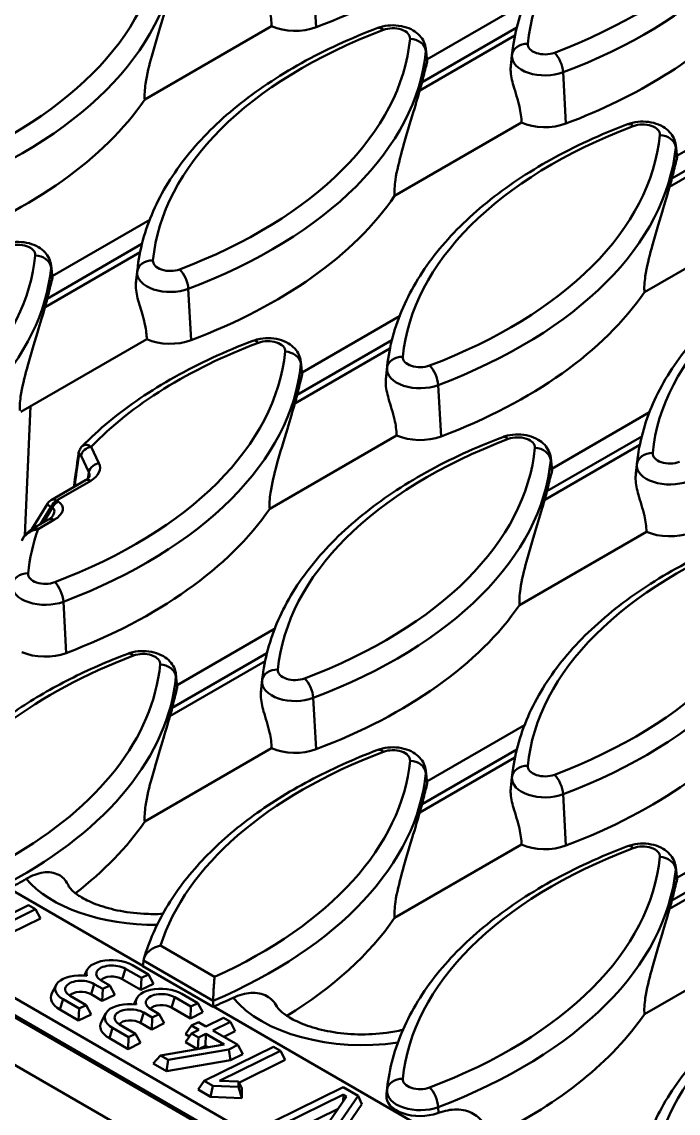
# Model space of a CAD drawing. Header units: millimetres. Extents: x 0 to 2219, y -32 to 1188.
# Drawn here: x 103.53 to 128.3, y 251.34 to 292.49 of the extents above; entities that cross this region are included whole.
import ezdxf

# ---------------------------------------------------------------- set-up
doc = ezdxf.new("R2010")
doc.units = ezdxf.units.MM
doc.header["$LTSCALE"] = 2
doc.layers.add('Sichtbar (ISO)', color=7, linetype='Continuous', lineweight=50)
doc.layers.add('Sichtbar schmal (ISO)', color=7, linetype='Continuous', lineweight=50)

msp = doc.modelspace()

# ---------------------------------------------------------------- linework, layer by layer
at = {"layer": 'Sichtbar (ISO)'}
for p, q in [((118.8214, 291.0626), (122.5005, 293.1868)), ((108.1725, 289.5519), (112.9613, 292.3167)), ((118.7781, 291.4657), (118.8285, 290.9966)), ((122.0356, 291.2929), (121.9938, 290.9039)), ((128.2495, 287.4337), (131.9286, 289.5579)), ((117.6006, 285.923), (122.3894, 288.6878)), ((128.2062, 287.8368), (128.2566, 287.3678)), ((193.2583, 203.0704), (51.837, 284.72)), ((104.6793, 282.8976), (108.3584, 285.0218)), ((127.0287, 282.2941), (131.8175, 285.0589)), ((50.1813, 283.812), (191.6027, 202.1623)), ((104.636, 283.3008), (104.6863, 282.8317)), ((107.8934, 283.1279), (107.8517, 282.739)), ((114.1074, 279.2688), (117.7865, 281.3929)), ((103.4982, 277.781), (108.2473, 280.5228)), ((114.0641, 279.6719), (114.1144, 279.2028)), ((117.3215, 279.4991), (117.2798, 279.1101)), ((103.8615, 277.9907), (103.6478, 273.1254)), ((123.5354, 275.6399), (127.2146, 277.764)), ((112.8866, 274.1292), (117.6753, 276.894)), ((105.8024, 276.4761), (105.8024, 276.4761)), ((123.4922, 276.043), (123.5425, 275.5739)), ((126.7496, 275.8702), (126.7079, 275.4812)), ((105.9364, 275.2047), (104.6409, 274.4568)), ((103.9095, 273.3567), (104.5, 274.3195)), ((104.5459, 273.7257), (103.9519, 273.3828)), ((122.3147, 270.5003), (127.1034, 273.2651)), ((109.3933, 267.4749), (113.0724, 269.5991)), ((109.35, 267.878), (109.4004, 267.409)), ((112.6075, 267.7052), (112.5657, 267.3163)), ((118.8214, 263.8461), (122.5005, 265.9702)), ((108.1725, 262.3353), (112.9613, 265.1001)), ((118.7781, 264.2492), (118.8285, 263.7801)), ((122.0356, 264.0763), (121.9938, 263.6874)), ((128.2495, 260.2172), (131.9286, 262.3413)), ((117.6006, 258.7065), (122.3894, 261.4712)), ((128.2062, 260.6203), (128.2566, 260.1512)), ((103.0573, 259.816), (108.1062, 256.901)), ((104.0512, 259.0308), (101.4361, 257.7476)), ((102.6105, 258.6074), (103.7857, 259.1841)), ((103.7857, 259.1841), (104.0512, 259.0308)), ((104.2357, 258.6838), (104.0512, 259.0308)), ((104.2357, 258.6838), (101.4152, 257.2999)), ((127.0287, 255.0776), (131.8175, 257.8424)), ((106.0044, 256.7523), (105.8885, 256.5289)), ((108.048, 256.4405), (107.4438, 256.7893)), ((107.7086, 256.9192), (108.3127, 256.5704)), ((108.1046, 256.8871), (110.753, 255.358)), ((106.5334, 256.3426), (106.8547, 256.157)), ((108.0271, 255.9928), (107.32, 256.401)), ((108.0271, 255.9928), (108.048, 256.4405)), ((108.3127, 256.5704), (108.048, 256.4405)), ((108.4972, 256.2234), (108.3127, 256.5704)), ((104.8292, 256.1757), (104.6677, 255.8644)), ((106.5899, 256.0271), (106.2686, 256.2126)), ((106.569, 255.5794), (106.5899, 256.0271)), ((106.8547, 256.157), (106.5899, 256.0271)), ((107.0391, 255.8101), (106.8547, 256.157)), ((108.4972, 256.2234), (108.0271, 255.9928)), ((105.6976, 255.2872), (105.0934, 255.636)), ((105.3582, 255.7659), (105.9623, 255.4171)), ((106.569, 255.5794), (106.1448, 255.8244)), ((107.0391, 255.8101), (106.569, 255.5794)), ((107.8711, 255.6746), (107.7552, 255.4512)), ((109.9147, 255.3627), (109.3106, 255.7115)), ((109.5753, 255.8414), (110.1795, 255.4926)), ((110.1795, 255.4926), (109.9147, 255.3627)), ((110.3639, 255.1456), (110.1795, 255.4926)), ((105.6767, 254.8395), (104.9696, 255.2477)), ((105.6767, 254.8395), (105.6976, 255.2872)), ((105.9623, 255.4171), (105.6976, 255.2872)), ((106.1468, 255.0701), (105.9623, 255.4171)), ((106.6959, 255.0979), (106.5344, 254.7866)), ((108.4567, 254.9494), (108.1354, 255.1349)), ((108.4001, 255.2648), (108.7215, 255.0793)), ((108.7215, 255.0793), (108.4567, 254.9494)), ((108.9059, 254.7323), (108.7215, 255.0793)), ((109.8939, 254.915), (109.1867, 255.3232)), ((109.8939, 254.915), (109.9147, 255.3627)), ((110.3639, 255.1456), (109.8939, 254.915)), ((110.7691, 255.3636), (121.1119, 249.3922)), ((106.1468, 255.0701), (105.6767, 254.8395)), ((107.2249, 254.6881), (107.8291, 254.3393)), ((108.4358, 254.5016), (108.0115, 254.7466)), ((108.4358, 254.5016), (108.4567, 254.9494)), ((108.9059, 254.7323), (108.4358, 254.5016)), ((109.9339, 254.6487), (110.1987, 254.7787)), ((110.1987, 254.7787), (110.4815, 254.6154)), ((110.4815, 254.6154), (111.1396, 254.9383)), ((111.4052, 254.785), (110.747, 254.4621)), ((111.1396, 254.9383), (111.4052, 254.785)), ((111.5896, 254.438), (111.4052, 254.785)), ((107.5643, 254.2094), (106.9602, 254.5582)), ((107.8291, 254.3393), (107.5643, 254.2094)), ((108.0135, 253.9924), (107.8291, 254.3393)), ((109.7071, 254.3199), (109.9339, 254.6487)), ((109.8565, 254.2337), (109.7071, 254.3199)), ((109.7079, 254.0182), (109.9347, 254.3471)), ((110.2168, 254.4854), (109.9339, 254.6487)), ((109.9347, 254.3471), (110.2168, 254.4854)), ((110.2002, 254.1938), (109.9347, 254.3471)), ((110.4823, 254.3322), (110.2002, 254.1938)), ((110.4614, 253.8844), (110.4823, 254.3322)), ((111.1716, 253.9342), (110.4823, 254.3322)), ((110.747, 254.4621), (111.6898, 253.9177)), ((111.5896, 254.438), (111.1566, 254.2256)), ((107.5434, 253.7617), (106.8363, 254.17)), ((107.5434, 253.7617), (107.5643, 254.2094)), ((108.0135, 253.9924), (107.5434, 253.7617)), ((108.7651, 253.5162), (111.1716, 253.9342)), ((110.1583, 253.7582), (109.7079, 254.0182)), ((110.1801, 253.7619), (110.2002, 254.1938)), ((110.4614, 253.8844), (110.2291, 253.7705)), ((110.4101, 252.5664), (113.0253, 253.8496)), ((110.5594, 253.8278), (110.4614, 253.8844)), ((111.6898, 253.9177), (111.3431, 253.7476)), ((111.8743, 253.5708), (111.6898, 253.9177)), ((113.0253, 253.8496), (113.2908, 253.6963)), ((108.4863, 253.2174), (108.7651, 253.5162)), ((109.0532, 253.3498), (108.7651, 253.5162)), ((111.3431, 253.7476), (109.0532, 253.3498)), ((113.2908, 253.6963), (110.9899, 252.5673)), ((111.4042, 253.3401), (111.3431, 253.7476)), ((111.8743, 253.5708), (111.4042, 253.3401)), ((113.4752, 253.3493), (113.2908, 253.6963)), ((108.9977, 252.9221), (108.4863, 253.2174)), ((108.9977, 252.9221), (109.0532, 253.3498)), ((111.4042, 253.3401), (108.9977, 252.9221)), ((113.4752, 253.3493), (111.7271, 252.4916)), ((110.1833, 252.2376), (110.4101, 252.5664)), ((110.6547, 251.9654), (110.1833, 252.2376)), ((110.7359, 252.3783), (110.4101, 252.5664)), ((110.6547, 251.9654), (110.7359, 252.3783)), ((111.7072, 252.3355), (110.7359, 252.3783)), ((110.9899, 252.5673), (111.7066, 252.5357)), ((111.8306, 252.2691), (111.7066, 252.5357)), ((111.7066, 252.5357), (111.7072, 252.3355)), ((111.8316, 251.9135), (111.7072, 252.3355)), ((111.8306, 252.2691), (111.8316, 251.9135)), ((113.0499, 251.0423), (115.6651, 252.3255)), ((115.6651, 252.3255), (116.223, 252.0034)), ((117.3215, 252.2825), (117.2995, 252.0773)), ((111.8316, 251.9135), (110.6547, 251.9654)), ((115.6659, 252.0423), (113.3155, 250.889)), ((114.5489, 250.1769), (115.7898, 251.9708)), ((116.223, 252.0034), (114.9822, 250.2095)), ((115.6533, 251.7735), (115.6659, 252.0423)), ((115.7898, 251.9708), (115.6659, 252.0423)), ((116.3698, 251.6782), (116.223, 252.0034)), ((115.4702, 251.5088), (113.2946, 250.4413)), ((116.3698, 251.6782), (115.4064, 250.2854))]:
    msp.add_line(p, q, dxfattribs=at)
msp.add_arc((104.8409, 274.1103), 0.4, 120, 148.47743, dxfattribs=at)
for centre, major_axis, ratio, start_param, end_param in [((103.636, 301.9796), (-20.085, 0), 0.5773503, 2.1505075, 2.7151791), ((113.0641, 298.3507), (-20.085, 0), 0.5773503, 2.1505075, 2.6352507), ((113.8466, 292.976), (-1.445, 0), 0.5773503, 0.9113221, 2.1505075), ((98.9219, 291.8187), (19.91, 0), 0.5773503, 6.1148977, 6.1429316), ((89.4938, 293.8146), (20.085, 0), 0.5773503, 5.2921002, 5.9067594), ((123.2747, 289.3471), (-1.445, 0), 0.5773503, 0.9113221, 2.1505075), ((108.35, 288.1898), (19.91, 0), 0.5773503, 6.1148977, 6.1429316), ((98.9219, 290.1857), (20.085, 0), 0.5773503, 5.2921002, 5.9067594), ((108.35, 286.5568), (20.085, 0), 0.5773503, 5.2921002, 5.9067594), ((84.7798, 283.6537), (19.91, 0), 0.5773503, 6.1148977, 6.1429316), ((109.1326, 281.1822), (-1.445, 0), 0.5773503, 0.9113221, 2.1505075), ((94.2079, 280.0249), (19.91, 0), 0.5773503, 6.1148977, 6.1429316), ((118.5607, 277.5533), (-1.445, 0), 0.5773503, 0.9113221, 2.1505075), ((105.9705, 276.153), (0.2993, -0.0379), 0.6374716, 3.1298952, 3.1320577), ((106.1364, 274.8583), (-0.2, 0.3464), 0.5773503, 6.2778341, 6.2831853), ((103.636, 276.396), (19.91, 0), 0.5773503, 6.1148977, 6.1429316), ((94.2079, 278.3919), (20.085, 0), 0.5773503, 5.2921002, 5.9067594), ((104.7459, 273.3793), (-0.2, 0.3464), 0.5773503, 6.2773462, 6.2831853), ((127.9888, 273.9244), (-1.445, 0), 0.5773503, 0.9113221, 2.1505075), ((103.636, 274.763), (20.085, 0), 0.5773503, 5.2921002, 5.9067594), ((104.4185, 269.3883), (-1.445, 0), 0.5773503, 0.9113221, 2.1505075), ((89.4938, 268.231), (19.91, 0), 0.5773503, 6.1148977, 6.1429316), ((113.0641, 271.1341), (20.085, 0), 0.5773503, 5.2921002, 5.9067594), ((113.8466, 265.7594), (-1.445, 0), 0.5773503, 0.9113221, 2.1505075), ((98.9219, 264.6022), (19.91, 0), 0.5773503, 6.1148977, 6.1429316), ((89.4938, 266.598), (20.085, 0), 0.5773503, 5.6392198, 5.9067594), ((123.2747, 262.1306), (-1.445, 0), 0.5773503, 0.9113221, 2.1505075), ((89.4938, 268.231), (-19.91, 0), 0.5773503, 2.3202514, 2.3649925), ((108.35, 260.9733), (19.91, 0), 0.5773503, 6.1148977, 6.1429316), ((98.9219, 262.9692), (20.085, 0), 0.5773503, 5.5271259, 5.9067594), ((106.9886, 256.5659), (-1.0191, 0.0639), 0.5325114, 3.9617499, 6.487229), ((106.9886, 256.5659), (-0.6443, 0.0404), 0.5325114, 3.9617499, 7.1033426), ((105.8134, 255.9893), (-1.0191, 0.0639), 0.5325114, 4.5778634, 7.1033426), ((105.8134, 255.9893), (-0.6443, 0.0404), 0.5325114, 3.9617499, 7.1033426), ((106.9674, 256.228), (-0.499, 0.0313), 0.5325114, 3.9617499, 5.9004339), ((105.7922, 255.6514), (-0.499, 0.0313), 0.5325114, 3.9617499, 5.9004339), ((108.8554, 255.4881), (-1.0191, 0.0639), 0.5325114, 3.9617499, 6.487229), ((105.7922, 255.6514), (-1.1644, 0.073), 0.5325114, 6.0521502, 7.1033426), ((107.6802, 254.9115), (-1.0191, 0.0639), 0.5325114, 4.5778634, 7.1033426), ((108.8554, 255.4881), (-0.6443, 0.0404), 0.5325114, 3.9617499, 7.1033426), ((98.9219, 264.6022), (-19.91, 0), 0.5773503, 2.208105, 2.254972), ((107.6802, 254.9115), (-0.6443, 0.0404), 0.5325114, 3.9617499, 7.1033426), ((108.8342, 255.1502), (-0.499, 0.0313), 0.5325114, 3.9617499, 5.9004339), ((99.0145, 264.4675), (-19.9196, 1.2061), 0.5326124, 2.2328421, 2.2338406), ((108.35, 259.3403), (20.085, 0), 0.5773503, 5.4166138, 5.9067594), ((107.659, 254.5736), (-1.1644, 0.073), 0.5325114, 6.0521502, 7.1033426), ((107.659, 254.5736), (-0.499, 0.0313), 0.5325114, 3.9617499, 5.9004339), ((118.5607, 251.9697), (-1.27, 0), 0.5773503, 6.2270729, 8.4026559), ((137.1713, 251.3662), (-19.91, 0), 0.5773503, 6.221282, 6.2270729), ((118.0524, 251.4076), (-1.9176, -0.4011), 0.1888497, 2.1873675, 2.2094702)]:
    msp.add_ellipse(centre, major_axis=major_axis, ratio=ratio, start_param=start_param, end_param=end_param, dxfattribs=at)
for points, knots in [([(131.1064, 300.4187), (130.0816, 300.0313), (129.1166, 299.5878), (127.3383, 298.6011), (126.525, 298.0579), (125.0777, 296.886), (124.4438, 296.2573), (123.3802, 294.931), (122.9506, 294.2331), (122.3185, 292.7901), (122.1163, 292.045), (122.0356, 291.2929)], [2.93590568, 2.93590568, 2.93590568, 2.93590568, 3.12174204, 3.12174204, 3.30757839, 3.30757839, 3.49341475, 3.49341475, 3.67925111, 3.67925111, 3.86508746, 3.86508746, 3.86508746, 3.86508746]), ([(107.5362, 295.8826), (106.5114, 295.4952), (105.5464, 295.0517), (103.7681, 294.065), (102.9547, 293.5218), (101.5075, 292.3499), (100.8736, 291.7212), (99.81, 290.3949), (99.3804, 289.697), (98.7483, 288.2541), (98.5461, 287.5089), (98.4653, 286.7568)], [2.93590568, 2.93590568, 2.93590568, 2.93590568, 3.12174204, 3.12174204, 3.30757839, 3.30757839, 3.49341475, 3.49341475, 3.67925111, 3.67925111, 3.86508746, 3.86508746, 3.86508746, 3.86508746]), ([(112.9613, 292.3167), (112.958, 292.5048), (112.9304, 292.709), (112.8221, 293.1807), (112.731, 293.4514), (112.6323, 293.8015), (112.6053, 293.9057), (112.5656, 294.1082), (112.5533, 294.2067), (112.5495, 294.3413), (112.5511, 294.3887), (112.5556, 294.4352)], [0.04336489, 0.04336489, 0.04336489, 0.04336489, 0.19996601, 0.19996601, 0.39993202, 0.39993202, 0.47560066, 0.47560066, 0.55126929, 0.55126929, 0.59299387, 0.59299387, 0.59299387, 0.59299387]), ([(109.1226, 293.5222), (109.0431, 293.2529), (108.9467, 292.9277), (108.7104, 292.1417), (108.5654, 291.6697), (108.3514, 290.8814), (108.2542, 290.4958), (108.1887, 290.0488), (108.1759, 289.9363), (108.1648, 289.7291), (108.1658, 289.6338), (108.1725, 289.5519)], [-1.1741314, -1.1741314, -1.1741314, -1.1741314, -0.8282199, -0.8282199, -0.4165788, -0.4165788, -0.1554996, -0.1554996, -0.0777498, -0.0777498, -0.0059838, -0.0059838, -0.0059838, -0.0059838]), ([(116.9643, 292.2538), (115.9395, 291.8664), (114.9745, 291.4229), (113.1962, 290.4361), (112.3828, 289.8929), (110.9356, 288.721), (110.3017, 288.0924), (109.2381, 286.766), (108.8085, 286.0681), (108.1764, 284.6252), (107.9742, 283.88), (107.8934, 283.1279)], [2.93590568, 2.93590568, 2.93590568, 2.93590568, 3.12174204, 3.12174204, 3.30757839, 3.30757839, 3.49341475, 3.49341475, 3.67925111, 3.67925111, 3.86508746, 3.86508746, 3.86508746, 3.86508746]), ([(118.7781, 291.4657), (118.7682, 291.5585), (118.7421, 291.6477), (118.6641, 291.8164), (118.6101, 291.8932), (118.4755, 292.0406), (118.392, 292.1044), (118.1931, 292.2227), (118.0751, 292.2687), (117.8217, 292.3353), (117.6855, 292.3525), (117.4138, 292.3551), (117.2784, 292.3407), (117.0847, 292.2947), (117.024, 292.2763), (116.9643, 292.2538)], [0.8473015, 0.8473015, 0.8473015, 0.8473015, 1.0461813, 1.0461813, 1.2705319, 1.2705319, 1.5560441, 1.5560441, 1.9290652, 1.9290652, 2.3395873, 2.3395873, 2.7469542, 2.7469542, 2.9359057, 2.9359057, 2.9359057, 2.9359057]), ([(118.8237, 290.9576), (118.8213, 290.9495), (118.8188, 290.9412), (118.7774, 290.7958), (118.727, 290.5838), (118.6596, 290.3067), (118.6482, 290.2602), (118.6364, 290.2118)], [0.70958265, 0.70958265, 0.70958265, 0.70958265, 0.73010989, 0.73010989, 1.0546565, 1.0546565, 1.11670002, 1.11670002, 1.11670002, 1.11670002]), ([(121.9837, 290.8063), (121.9861, 290.83), (121.9885, 290.8536), (121.9919, 290.886), (121.9928, 290.895), (121.9938, 290.9039)], [0.709582647, 0.709582647, 0.709582647, 0.709582647, 0.73010989, 0.73010989, 0.738013886, 0.738013886, 0.738013886, 0.738013886]), ([(122.3894, 288.6878), (122.3861, 288.8759), (122.3585, 289.0801), (122.2502, 289.5519), (122.1591, 289.8225), (122.0604, 290.1726), (122.0334, 290.2768), (121.9937, 290.4794), (121.9814, 290.5778), (121.9776, 290.7124), (121.9792, 290.7598), (121.9837, 290.8063)], [0.04336489, 0.04336489, 0.04336489, 0.04336489, 0.19996601, 0.19996601, 0.39993202, 0.39993202, 0.47560066, 0.47560066, 0.55126929, 0.55126929, 0.59299387, 0.59299387, 0.59299387, 0.59299387]), ([(118.5507, 289.8934), (118.4712, 289.624), (118.3748, 289.2988), (118.1385, 288.5129), (117.9935, 288.0409), (117.7795, 287.2526), (117.6823, 286.867), (117.6168, 286.42), (117.604, 286.3074), (117.5929, 286.1002), (117.5939, 286.0049), (117.6006, 285.923)], [-1.1741314, -1.1741314, -1.1741314, -1.1741314, -0.8282199, -0.8282199, -0.4165788, -0.4165788, -0.1554996, -0.1554996, -0.0777498, -0.0777498, -0.0059838, -0.0059838, -0.0059838, -0.0059838]), ([(126.3924, 288.6249), (125.3675, 288.2375), (124.4026, 287.794), (122.6243, 286.8073), (121.8109, 286.264), (120.3637, 285.0922), (119.7298, 284.4635), (118.6662, 283.1371), (118.2366, 282.4393), (117.6044, 280.9963), (117.4023, 280.2512), (117.3215, 279.4991)], [2.93590568, 2.93590568, 2.93590568, 2.93590568, 3.12174204, 3.12174204, 3.30757839, 3.30757839, 3.49341475, 3.49341475, 3.67925111, 3.67925111, 3.86508746, 3.86508746, 3.86508746, 3.86508746]), ([(128.2062, 287.8368), (128.1962, 287.9297), (128.1702, 288.0189), (128.0922, 288.1875), (128.0381, 288.2644), (127.9036, 288.4117), (127.8201, 288.4755), (127.6212, 288.5938), (127.5031, 288.6398), (127.2498, 288.7064), (127.1136, 288.7236), (126.8419, 288.7262), (126.7065, 288.7119), (126.5128, 288.6658), (126.4521, 288.6475), (126.3924, 288.6249)], [0.8473015, 0.8473015, 0.8473015, 0.8473015, 1.0461813, 1.0461813, 1.2705319, 1.2705319, 1.5560441, 1.5560441, 1.9290652, 1.9290652, 2.3395873, 2.3395873, 2.7469542, 2.7469542, 2.9359057, 2.9359057, 2.9359057, 2.9359057]), ([(128.2517, 287.3287), (128.2494, 287.3207), (128.2469, 287.3123), (128.2055, 287.1669), (128.1551, 286.9549), (128.0877, 286.6778), (128.0763, 286.6313), (128.0645, 286.5829)], [0.70958265, 0.70958265, 0.70958265, 0.70958265, 0.73010989, 0.73010989, 1.0546565, 1.0546565, 1.11670002, 1.11670002, 1.11670002, 1.11670002]), ([(127.9787, 286.2645), (127.8993, 285.9952), (127.8029, 285.6699), (127.5666, 284.884), (127.4216, 284.412), (127.2076, 283.6237), (127.1104, 283.2381), (127.0449, 282.7911), (127.0321, 282.6786), (127.021, 282.4713), (127.022, 282.376), (127.0287, 282.2941)], [-1.1741314, -1.1741314, -1.1741314, -1.1741314, -0.8282199, -0.8282199, -0.4165788, -0.4165788, -0.1554996, -0.1554996, -0.0777498, -0.0777498, -0.0059838, -0.0059838, -0.0059838, -0.0059838]), ([(135.8204, 284.996), (134.7956, 284.6086), (133.8307, 284.1651), (132.0524, 283.1784), (131.239, 282.6352), (129.7918, 281.4633), (129.1579, 280.8346), (128.0943, 279.5083), (127.6647, 278.8104), (127.0325, 277.3674), (126.8304, 276.6223), (126.7496, 275.8702)], [2.93590568, 2.93590568, 2.93590568, 2.93590568, 3.12174204, 3.12174204, 3.30757839, 3.30757839, 3.49341475, 3.49341475, 3.67925111, 3.67925111, 3.86508746, 3.86508746, 3.86508746, 3.86508746]), ([(104.636, 283.3008), (104.626, 283.3936), (104.5999, 283.4828), (104.522, 283.6514), (104.4679, 283.7283), (104.3334, 283.8756), (104.2499, 283.9394), (104.0509, 284.0577), (103.9329, 284.1038), (103.6796, 284.1703), (103.5434, 284.1875), (103.2717, 284.1901), (103.1363, 284.1758), (102.9426, 284.1297), (102.8819, 284.1114), (102.8221, 284.0888)], [0.8473015, 0.8473015, 0.8473015, 0.8473015, 1.0461813, 1.0461813, 1.2705319, 1.2705319, 1.5560441, 1.5560441, 1.9290652, 1.9290652, 2.3395873, 2.3395873, 2.7469542, 2.7469542, 2.9359057, 2.9359057, 2.9359057, 2.9359057]), ([(104.6815, 282.7926), (104.6791, 282.7846), (104.6767, 282.7762), (104.6352, 282.6308), (104.5849, 282.4188), (104.5175, 282.1417), (104.5061, 282.0952), (104.4943, 282.0468)], [0.70958265, 0.70958265, 0.70958265, 0.70958265, 0.73010989, 0.73010989, 1.0546565, 1.0546565, 1.11670002, 1.11670002, 1.11670002, 1.11670002]), ([(108.2473, 280.5228), (108.2445, 280.6854), (108.2239, 280.8611), (108.1379, 281.2758), (108.0621, 281.518), (107.9638, 281.8458), (107.9316, 281.956), (107.8779, 282.1721), (107.8571, 282.2781), (107.8356, 282.4644), (107.8335, 282.5549), (107.8415, 282.6413)], [-2.57085399, -2.57085399, -2.57085399, -2.57085399, -2.43634603, -2.43634603, -2.2586107, -2.2586107, -2.17947539, -2.17947539, -2.10034008, -2.10034008, -2.02314062, -2.02314062, -2.02314062, -2.02314062]), ([(107.8415, 282.6413), (107.8439, 282.6651), (107.8463, 282.6886), (107.8498, 282.721), (107.8507, 282.73), (107.8517, 282.739)], [0.709582647, 0.709582647, 0.709582647, 0.709582647, 0.73010989, 0.73010989, 0.738013886, 0.738013886, 0.738013886, 0.738013886]), ([(104.4085, 281.7284), (104.329, 281.4591), (104.2327, 281.1338), (103.9964, 280.3479), (103.8514, 279.8759), (103.6374, 279.0876), (103.5402, 278.702), (103.4746, 278.255), (103.4618, 278.1425), (103.4522, 277.9623), (103.4517, 277.8921), (103.4542, 277.8275)], [-1.1741314, -1.1741314, -1.1741314, -1.1741314, -0.8282199, -0.8282199, -0.4165788, -0.4165788, -0.1554996, -0.1554996, -0.0777498, -0.0777498, -0.0254886, -0.0254886, -0.0254886, -0.0254886]), ([(112.2502, 280.4599), (111.724, 280.261), (111.2135, 280.0473), (110.2286, 279.592), (109.754, 279.3504), (108.8451, 278.841), (108.4107, 278.5732), (107.5859, 278.0133), (107.1955, 277.7212), (106.4624, 277.1148), (106.1196, 276.8005), (105.8024, 276.4761)], [2.93590568, 2.93590568, 2.93590568, 2.93590568, 3.03132799, 3.03132799, 3.12675031, 3.12675031, 3.22217262, 3.22217262, 3.31759493, 3.31759493, 3.41301725, 3.41301725, 3.41301725, 3.41301725]), ([(114.0641, 279.6719), (114.0541, 279.7647), (114.028, 279.8539), (113.9501, 280.0225), (113.896, 280.0994), (113.7615, 280.2467), (113.678, 280.3105), (113.479, 280.4288), (113.361, 280.4749), (113.1076, 280.5415), (112.9715, 280.5586), (112.6998, 280.5612), (112.5644, 280.5469), (112.3707, 280.5008), (112.31, 280.4825), (112.2502, 280.4599)], [0.8473015, 0.8473015, 0.8473015, 0.8473015, 1.0461813, 1.0461813, 1.2705319, 1.2705319, 1.5560441, 1.5560441, 1.9290652, 1.9290652, 2.3395873, 2.3395873, 2.7469542, 2.7469542, 2.9359057, 2.9359057, 2.9359057, 2.9359057]), ([(114.1096, 279.1638), (114.1072, 279.1557), (114.1048, 279.1474), (114.0633, 279.0019), (114.013, 278.7899), (113.9456, 278.5129), (113.9342, 278.4663), (113.9224, 278.4179)], [0.70958265, 0.70958265, 0.70958265, 0.70958265, 0.73010989, 0.73010989, 1.0546565, 1.0546565, 1.11670002, 1.11670002, 1.11670002, 1.11670002]), ([(117.6753, 276.894), (117.672, 277.0821), (117.6445, 277.2863), (117.5361, 277.758), (117.4451, 278.0287), (117.3464, 278.3788), (117.3193, 278.4829), (117.2796, 278.6855), (117.2673, 278.784), (117.2636, 278.9186), (117.2652, 278.966), (117.2696, 279.0125)], [0.04336489, 0.04336489, 0.04336489, 0.04336489, 0.19996601, 0.19996601, 0.39993202, 0.39993202, 0.47560066, 0.47560066, 0.55126929, 0.55126929, 0.59299387, 0.59299387, 0.59299387, 0.59299387]), ([(117.2696, 279.0125), (117.272, 279.0362), (117.2744, 279.0598), (117.2778, 279.0922), (117.2788, 279.1011), (117.2798, 279.1101)], [0.709582647, 0.709582647, 0.709582647, 0.709582647, 0.73010989, 0.73010989, 0.738013886, 0.738013886, 0.738013886, 0.738013886]), ([(113.8366, 278.0995), (113.7571, 277.8302), (113.6607, 277.5049), (113.4245, 276.719), (113.2795, 276.247), (113.0654, 275.4587), (112.9683, 275.0731), (112.9027, 274.6261), (112.8899, 274.5136), (112.8789, 274.3064), (112.8798, 274.2111), (112.8866, 274.1292)], [-1.1741314, -1.1741314, -1.1741314, -1.1741314, -0.8282199, -0.8282199, -0.4165788, -0.4165788, -0.1554996, -0.1554996, -0.0777498, -0.0777498, -0.0059838, -0.0059838, -0.0059838, -0.0059838]), ([(123.4922, 276.043), (123.4822, 276.1358), (123.4561, 276.225), (123.3782, 276.3937), (123.3241, 276.4705), (123.1896, 276.6179), (123.106, 276.6817), (122.9071, 276.8), (122.7891, 276.846), (122.5357, 276.9126), (122.3996, 276.9297), (122.1279, 276.9323), (121.9924, 276.918), (121.7988, 276.872), (121.7381, 276.8536), (121.6783, 276.831)], [0.8473015, 0.8473015, 0.8473015, 0.8473015, 1.0461813, 1.0461813, 1.2705319, 1.2705319, 1.5560441, 1.5560441, 1.9290652, 1.9290652, 2.3395873, 2.3395873, 2.7469542, 2.7469542, 2.9359057, 2.9359057, 2.9359057, 2.9359057]), ([(105.6712, 276.1932), (105.6785, 276.2448), (105.6917, 276.2943), (105.7337, 276.3898), (105.7644, 276.4369), (105.8026, 276.4758)], [0, 0, 0, 0, 0.040205811, 0.040205811, 0.081697072, 0.081697072, 0.081697072, 0.081697072]), ([(121.6783, 276.831), (120.6535, 276.4436), (119.6885, 276.0002), (117.9102, 275.0134), (117.0969, 274.4702), (115.6496, 273.2983), (115.0157, 272.6697), (113.9522, 271.3433), (113.5225, 270.6454), (112.8904, 269.2025), (112.6882, 268.4573), (112.6075, 267.7052)], [2.93590568, 2.93590568, 2.93590568, 2.93590568, 3.12174204, 3.12174204, 3.30757839, 3.30757839, 3.49341475, 3.49341475, 3.67925111, 3.67925111, 3.86508746, 3.86508746, 3.86508746, 3.86508746]), ([(105.9436, 275.2086), (105.9854, 275.2333), (106.0182, 275.2589), (106.0626, 275.3021), (106.0744, 275.3196), (106.084, 275.3377), (106.0847, 275.3412), (106.0851, 275.3439)], [0.00260994, 0.00260994, 0.00260994, 0.00260994, 0.05772958, 0.05772958, 0.11318776, 0.11318776, 0.16013386, 0.16013386, 0.16013386, 0.16013386]), ([(123.5377, 275.5349), (123.5353, 275.5268), (123.5329, 275.5185), (123.4914, 275.3731), (123.4411, 275.1611), (123.3736, 274.884), (123.3623, 274.8374), (123.3505, 274.7891)], [0.70958265, 0.70958265, 0.70958265, 0.70958265, 0.73010989, 0.73010989, 1.0546565, 1.0546565, 1.11670002, 1.11670002, 1.11670002, 1.11670002]), ([(127.1034, 273.2651), (127.1001, 273.4532), (127.0726, 273.6574), (126.9642, 274.1292), (126.8731, 274.3998), (126.7745, 274.7499), (126.7474, 274.8541), (126.7077, 275.0566), (126.6954, 275.1551), (126.6917, 275.2897), (126.6933, 275.3371), (126.6977, 275.3836)], [0.04336489, 0.04336489, 0.04336489, 0.04336489, 0.19996601, 0.19996601, 0.39993202, 0.39993202, 0.47560066, 0.47560066, 0.55126929, 0.55126929, 0.59299387, 0.59299387, 0.59299387, 0.59299387]), ([(126.6977, 275.3836), (126.7001, 275.4073), (126.7025, 275.4309), (126.7059, 275.4633), (126.7069, 275.4723), (126.7079, 275.4812)], [0.709582647, 0.709582647, 0.709582647, 0.709582647, 0.73010989, 0.73010989, 0.738013886, 0.738013886, 0.738013886, 0.738013886]), ([(123.2647, 274.4706), (123.1852, 274.2013), (123.0888, 273.8761), (122.8526, 273.0902), (122.7076, 272.6182), (122.4935, 271.8298), (122.3964, 271.4442), (122.3308, 270.9973), (122.318, 270.8847), (122.307, 270.6775), (122.3079, 270.5822), (122.3147, 270.5003)], [-1.1741314, -1.1741314, -1.1741314, -1.1741314, -0.8282199, -0.8282199, -0.4165788, -0.4165788, -0.1554996, -0.1554996, -0.0777498, -0.0777498, -0.0059838, -0.0059838, -0.0059838, -0.0059838]), ([(104.5532, 273.7297), (104.5998, 273.7571), (104.637, 273.786), (104.6773, 273.8257), (104.6876, 273.8395), (104.6915, 273.846)], [0.00257188, 0.00257188, 0.00257188, 0.00257188, 0.06263074, 0.06263074, 0.10395188, 0.10395188, 0.10395188, 0.10395188]), ([(103.5472, 272.9578), (103.567, 273.0052), (103.5929, 273.0507), (103.6584, 273.142), (103.6998, 273.1876), (103.7947, 273.2765), (103.8498, 273.3183), (103.9215, 273.3645), (103.9374, 273.3741), (103.9534, 273.3833)], [0.01074649, 0.01074649, 0.01074649, 0.01074649, 0.04945098, 0.04945098, 0.09502986, 0.09502986, 0.14878247, 0.14878247, 0.16393179, 0.16393179, 0.16393179, 0.16393179]), ([(131.1064, 273.2022), (130.0816, 272.8148), (129.1166, 272.3713), (127.3383, 271.3845), (126.525, 270.8413), (125.0777, 269.6695), (124.4438, 269.0408), (123.3802, 267.7144), (122.9506, 267.0165), (122.3185, 265.5736), (122.1163, 264.8284), (122.0356, 264.0763)], [2.93590568, 2.93590568, 2.93590568, 2.93590568, 3.12174204, 3.12174204, 3.30757839, 3.30757839, 3.49341475, 3.49341475, 3.67925111, 3.67925111, 3.86508746, 3.86508746, 3.86508746, 3.86508746]), ([(107.5362, 268.6661), (106.7724, 268.3774), (106.0419, 268.0575), (104.6606, 267.3606), (104.0099, 266.9835), (102.8004, 266.1778), (102.2417, 265.7492), (101.2272, 264.8465), (100.7714, 264.3725), (99.973, 263.386), (99.6304, 262.8734), (99.3492, 262.3459)], [2.93590568, 2.93590568, 2.93590568, 2.93590568, 3.07440121, 3.07440121, 3.21289674, 3.21289674, 3.35139227, 3.35139227, 3.48988779, 3.48988779, 3.62838332, 3.62838332, 3.62838332, 3.62838332]), ([(109.35, 267.878), (109.3401, 267.9709), (109.314, 268.0601), (109.236, 268.2287), (109.182, 268.3056), (109.0474, 268.4529), (108.9639, 268.5167), (108.765, 268.635), (108.647, 268.681), (108.3936, 268.7476), (108.2574, 268.7648), (107.9857, 268.7674), (107.8503, 268.7531), (107.6567, 268.707), (107.5959, 268.6887), (107.5362, 268.6661)], [0.8473015, 0.8473015, 0.8473015, 0.8473015, 1.0461813, 1.0461813, 1.2705319, 1.2705319, 1.5560441, 1.5560441, 1.9290652, 1.9290652, 2.3395873, 2.3395873, 2.7469542, 2.7469542, 2.9359057, 2.9359057, 2.9359057, 2.9359057]), ([(109.3956, 267.3699), (109.3932, 267.3619), (109.3908, 267.3535), (109.3493, 267.2081), (109.2989, 266.9961), (109.2315, 266.719), (109.2201, 266.6725), (109.2083, 266.6241)], [0.70958265, 0.70958265, 0.70958265, 0.70958265, 0.73010989, 0.73010989, 1.0546565, 1.0546565, 1.11670002, 1.11670002, 1.11670002, 1.11670002]), ([(112.9613, 265.1001), (112.958, 265.2882), (112.9304, 265.4924), (112.8221, 265.9642), (112.731, 266.2348), (112.6323, 266.5849), (112.6053, 266.6891), (112.5656, 266.8917), (112.5533, 266.9901), (112.5495, 267.1247), (112.5511, 267.1721), (112.5556, 267.2186)], [0.04336489, 0.04336489, 0.04336489, 0.04336489, 0.19996601, 0.19996601, 0.39993202, 0.39993202, 0.47560066, 0.47560066, 0.55126929, 0.55126929, 0.59299387, 0.59299387, 0.59299387, 0.59299387]), ([(112.5556, 267.2186), (112.558, 267.2424), (112.5604, 267.2659), (112.5638, 267.2983), (112.5648, 267.3073), (112.5657, 267.3163)], [0.709582647, 0.709582647, 0.709582647, 0.709582647, 0.73010989, 0.73010989, 0.738013886, 0.738013886, 0.738013886, 0.738013886]), ([(109.1226, 266.3057), (109.0431, 266.0364), (108.9467, 265.7111), (108.7104, 264.9252), (108.5654, 264.4532), (108.3514, 263.6649), (108.2542, 263.2793), (108.1887, 262.8323), (108.1759, 262.7198), (108.1648, 262.5125), (108.1658, 262.4172), (108.1725, 262.3353)], [-1.1741314, -1.1741314, -1.1741314, -1.1741314, -0.8282199, -0.8282199, -0.4165788, -0.4165788, -0.1554996, -0.1554996, -0.0777498, -0.0777498, -0.0059838, -0.0059838, -0.0059838, -0.0059838]), ([(116.9643, 265.0372), (116.0544, 264.6933), (115.1918, 264.3051), (113.5832, 263.4491), (112.8373, 262.9812), (111.4822, 261.9755), (110.873, 261.4376), (109.8092, 260.303), (109.3546, 259.7061), (108.6165, 258.4666), (108.3331, 257.8239), (108.1425, 257.1678)], [2.93590568, 2.93590568, 2.93590568, 2.93590568, 3.10089079, 3.10089079, 3.2658759, 3.2658759, 3.43086101, 3.43086101, 3.59584612, 3.59584612, 3.76083123, 3.76083123, 3.76083123, 3.76083123]), ([(118.7781, 264.2492), (118.7682, 264.342), (118.7421, 264.4312), (118.6641, 264.5998), (118.6101, 264.6767), (118.4755, 264.824), (118.392, 264.8878), (118.1931, 265.0061), (118.0751, 265.0522), (117.8217, 265.1187), (117.6855, 265.1359), (117.4138, 265.1385), (117.2784, 265.1242), (117.0847, 265.0781), (117.024, 265.0598), (116.9643, 265.0372)], [0.8473015, 0.8473015, 0.8473015, 0.8473015, 1.0461813, 1.0461813, 1.2705319, 1.2705319, 1.5560441, 1.5560441, 1.9290652, 1.9290652, 2.3395873, 2.3395873, 2.7469542, 2.7469542, 2.9359057, 2.9359057, 2.9359057, 2.9359057]), ([(118.8237, 263.7411), (118.8213, 263.733), (118.8188, 263.7246), (118.7774, 263.5792), (118.727, 263.3672), (118.6596, 263.0902), (118.6482, 263.0436), (118.6364, 262.9952)], [0.70958265, 0.70958265, 0.70958265, 0.70958265, 0.73010989, 0.73010989, 1.0546565, 1.0546565, 1.11670002, 1.11670002, 1.11670002, 1.11670002]), ([(122.3894, 261.4712), (122.3861, 261.6593), (122.3585, 261.8636), (122.2502, 262.3353), (122.1591, 262.606), (122.0604, 262.956), (122.0334, 263.0602), (121.9937, 263.2628), (121.9814, 263.3613), (121.9776, 263.4959), (121.9792, 263.5432), (121.9837, 263.5898)], [0.04336489, 0.04336489, 0.04336489, 0.04336489, 0.19996601, 0.19996601, 0.39993202, 0.39993202, 0.47560066, 0.47560066, 0.55126929, 0.55126929, 0.59299387, 0.59299387, 0.59299387, 0.59299387]), ([(121.9837, 263.5898), (121.9861, 263.6135), (121.9885, 263.637), (121.9919, 263.6695), (121.9928, 263.6784), (121.9938, 263.6874)], [0.709582647, 0.709582647, 0.709582647, 0.709582647, 0.73010989, 0.73010989, 0.738013886, 0.738013886, 0.738013886, 0.738013886]), ([(118.5507, 262.6768), (118.4712, 262.4075), (118.3748, 262.0822), (118.1385, 261.2963), (117.9935, 260.8243), (117.7795, 260.036), (117.6823, 259.6504), (117.6168, 259.2034), (117.604, 259.0909), (117.5929, 258.8837), (117.5939, 258.7884), (117.6006, 258.7065)], [-1.1741314, -1.1741314, -1.1741314, -1.1741314, -0.8282199, -0.8282199, -0.4165788, -0.4165788, -0.1554996, -0.1554996, -0.0777498, -0.0777498, -0.0059838, -0.0059838, -0.0059838, -0.0059838]), ([(126.3924, 261.4083), (125.3675, 261.0209), (124.4026, 260.5774), (122.6243, 259.5907), (121.8109, 259.0475), (120.3637, 257.8756), (119.7298, 257.2469), (118.6662, 255.9206), (118.2366, 255.2227), (117.6044, 253.7798), (117.4023, 253.0346), (117.3215, 252.2825)], [2.93590568, 2.93590568, 2.93590568, 2.93590568, 3.12174204, 3.12174204, 3.30757839, 3.30757839, 3.49341475, 3.49341475, 3.67925111, 3.67925111, 3.86508746, 3.86508746, 3.86508746, 3.86508746]), ([(128.2062, 260.6203), (128.1962, 260.7131), (128.1702, 260.8023), (128.0922, 260.9709), (128.0381, 261.0478), (127.9036, 261.1952), (127.8201, 261.2589), (127.6212, 261.3772), (127.5031, 261.4233), (127.2498, 261.4899), (127.1136, 261.507), (126.8419, 261.5096), (126.7065, 261.4953), (126.5128, 261.4492), (126.4521, 261.4309), (126.3924, 261.4083)], [0.8473015, 0.8473015, 0.8473015, 0.8473015, 1.0461813, 1.0461813, 1.2705319, 1.2705319, 1.5560441, 1.5560441, 1.9290652, 1.9290652, 2.3395873, 2.3395873, 2.7469542, 2.7469542, 2.9359057, 2.9359057, 2.9359057, 2.9359057]), ([(105.313, 259.8822), (105.3003, 259.9134), (105.2864, 259.9433), (105.1854, 260.1371), (105.0655, 260.2548), (104.7554, 260.4185), (104.5543, 260.4458), (104.1332, 260.3846), (103.916, 260.3041), (103.6956, 260.1746)], [-1.61992431, -1.61992431, -1.61992431, -1.61992431, -1.58355425, -1.58355425, -1.37393861, -1.37393861, -1.12094904, -1.12094904, -0.88566266, -0.88566266, -0.88566266, -0.88566266]), ([(128.2517, 260.1122), (128.2494, 260.1041), (128.2469, 260.0958), (128.2055, 259.9504), (128.1551, 259.7383), (128.0877, 259.4613), (128.0763, 259.4147), (128.0645, 259.3663)], [0.70958265, 0.70958265, 0.70958265, 0.70958265, 0.73010989, 0.73010989, 1.0546565, 1.0546565, 1.11670002, 1.11670002, 1.11670002, 1.11670002]), ([(105.3125, 259.8831), (105.3125, 259.8831), (105.3372, 259.8346), (105.4863, 259.6877), (105.5955, 259.599), (105.8968, 259.4134), (106.0896, 259.3167), (106.5555, 259.1361), (106.8328, 259.0536), (107.4496, 258.924), (107.7917, 258.8791), (108.3771, 258.8474), (108.6168, 258.8465), (108.8538, 258.8575)], [4.1990628, 4.1990628, 4.1990628, 4.1990628, 4.4571108, 4.4571108, 4.6800876, 4.6800876, 4.9066741, 4.9066741, 5.1486497, 5.1486497, 5.404459, 5.404459, 5.5778861, 5.5778861, 5.5778861, 5.5778861]), ([(127.9787, 259.0479), (127.8993, 258.7786), (127.8029, 258.4534), (127.5666, 257.6674), (127.4216, 257.1954), (127.2076, 256.4071), (127.1104, 256.0215), (127.0449, 255.5745), (127.0321, 255.462), (127.021, 255.2548), (127.022, 255.1595), (127.0287, 255.0776)], [-1.1741314, -1.1741314, -1.1741314, -1.1741314, -0.8282199, -0.8282199, -0.4165788, -0.4165788, -0.1554996, -0.1554996, -0.0777498, -0.0777498, -0.0059838, -0.0059838, -0.0059838, -0.0059838]), ([(108.1281, 257.0962), (108.133, 257.1395), (108.145, 257.1832), (108.1903, 257.2872), (108.2294, 257.3451), (108.3326, 257.4568), (108.3981, 257.5081), (108.5161, 257.5767), (108.5647, 257.5995), (108.6649, 257.6365), (108.7165, 257.6507), (108.769, 257.6602), (108.7698, 257.6604), (108.7705, 257.6605)], [0.26447725, 0.26447725, 0.26447725, 0.26447725, 0.30393768, 0.30393768, 0.35956968, 0.35956968, 0.42190199, 0.42190199, 0.4619875, 0.4619875, 0.50258078, 0.50258078, 0.50319948, 0.50319948, 0.50319948, 0.50319948]), ([(135.8204, 257.7795), (134.7956, 257.3921), (133.8307, 256.9486), (132.0524, 255.9618), (131.239, 255.4186), (129.7918, 254.2467), (129.1579, 253.6181), (128.0943, 252.2917), (127.6647, 251.5938), (127.0325, 250.1509), (126.8304, 249.4057), (126.7496, 248.6536)], [2.93590568, 2.93590568, 2.93590568, 2.93590568, 3.12174204, 3.12174204, 3.30757839, 3.30757839, 3.49341475, 3.49341475, 3.67925111, 3.67925111, 3.86508746, 3.86508746, 3.86508746, 3.86508746]), ([(110.8086, 256.4838), (110.8086, 256.4833), (110.8085, 256.4827), (110.8037, 256.4367), (110.7987, 256.384), (110.789, 256.2691), (110.7842, 256.2069), (110.7744, 256.0641), (110.7694, 255.9817), (110.762, 255.8301), (110.7593, 255.7625), (110.7563, 255.6559), (110.7555, 255.6164), (110.7551, 255.5795)], [-0.00073125, -0.00073125, -0.00073125, -0.00073125, 0, 0, 0.05891452, 0.05891452, 0.115552, 0.115552, 0.18014522, 0.18014522, 0.23089629, 0.23089629, 0.26297785, 0.26297785, 0.26297785, 0.26297785]), ([(113.1695, 255.3465), (113.1667, 255.352), (113.1638, 255.3575), (113.0672, 255.5384), (112.9364, 255.6698), (112.6054, 255.8515), (112.4009, 255.8918), (111.9648, 255.8652), (111.7367, 255.803), (111.5057, 255.6942)], [-1.55262902, -1.55262902, -1.55262902, -1.55262902, -1.54604147, -1.54604147, -1.33393879, -1.33393879, -1.10053364, -1.10053364, -0.87718803, -0.87718803, -0.87718803, -0.87718803]), ([(113.1695, 255.3465), (113.1727, 255.3402), (113.2116, 255.2727), (113.408, 255.0986), (113.5336, 255.0066), (113.8675, 254.8188), (114.0781, 254.723), (114.5775, 254.5491), (114.8704, 254.4724), (115.5121, 254.3587), (115.8629, 254.3238), (116.5781, 254.3074), (116.9426, 254.3269), (117.5061, 254.4009), (117.7157, 254.4393), (117.9139, 254.486)], [4.2149756, 4.2149756, 4.2149756, 4.2149756, 4.5040343, 4.5040343, 4.7254094, 4.7254094, 4.9548259, 4.9548259, 5.1999936, 5.1999936, 5.4579027, 5.4579027, 5.7213454, 5.7213454, 5.8853839, 5.8853839, 5.8853839, 5.8853839]), ([(121.0261, 250.8107), (121.0121, 250.8422), (120.997, 250.8729), (120.8806, 251.0851), (120.7399, 251.2265), (120.3861, 251.4277), (120.1708, 251.4803), (119.7199, 251.4825), (119.4897, 251.44), (119.2564, 251.356)], [-1.56802425, -1.56802425, -1.56802425, -1.56802425, -1.5333565, -1.5333565, -1.32040164, -1.32040164, -1.0930995, -1.0930995, -0.8840753, -0.8840753, -0.8840753, -0.8840753])]:
    msp.add_open_spline(points, degree=3, knots=knots, dxfattribs=at)
for points, degree in [([(118.8285, 290.9966), (118.8296, 290.986), (118.828, 290.9727), (118.8237, 290.9576)], 3), ([(128.2566, 287.3678), (128.2577, 287.3571), (128.2561, 287.3439), (128.2517, 287.3287)], 3), ([(104.6863, 282.8317), (104.6875, 282.821), (104.6858, 282.8078), (104.6815, 282.7926)], 3), ([(114.1144, 279.2028), (114.1156, 279.1922), (114.1139, 279.1789), (114.1096, 279.1638)], 3), ([(105.4951, 274.9499), (105.5534, 275.3615), (105.6118, 275.773), (105.6702, 276.1844)], 3), ([(106.0852, 275.3441), (106.0852, 275.344), (106.0852, 275.344), (106.0851, 275.3439)], 3), ([(123.5425, 275.5739), (123.5437, 275.5633), (123.542, 275.55), (123.5377, 275.5349)], 3), ([(109.4004, 267.409), (109.4015, 267.3983), (109.3999, 267.3851), (109.3956, 267.3699)], 3), ([(118.8285, 263.7801), (118.8296, 263.7694), (118.828, 263.7562), (118.8237, 263.7411)], 3), ([(128.2566, 260.1512), (128.2577, 260.1406), (128.2561, 260.1273), (128.2517, 260.1122)], 3), ([(108.1046, 256.8871), (108.1164, 256.9917), (108.1281, 257.0962)], 2), ([(110.7551, 255.5795), (110.7541, 255.4688), (110.753, 255.358)], 2)]:
    msp.add_open_spline(points, degree=degree, dxfattribs=at)
at = {"layer": 'Sichtbar schmal (ISO)'}
for p, q in [((114.5302, 294.2122), (114.6382, 292.278)), ((118.6364, 290.2118), (122.2107, 292.2754)), ((122.1404, 291.9659), (118.5507, 289.8934)), ((118.7785, 291.3807), (118.8237, 290.9576)), ((122.0288, 291.2265), (121.9837, 290.8063)), ((123.9583, 290.5833), (124.0663, 288.6492)), ((128.0645, 286.5829), (131.6388, 288.6465)), ((131.5685, 288.337), (127.9787, 286.2645)), ((128.2066, 287.7519), (128.2517, 287.3287)), ((51.737, 284.7101), (193.1583, 203.0605)), ((104.4943, 282.0468), (108.0686, 284.1104)), ((107.9983, 283.8009), (104.4085, 281.7284)), ((104.6364, 283.2158), (104.6815, 282.7926)), ((107.8866, 283.0616), (107.8415, 282.6413)), ((109.8162, 282.4184), (109.9241, 280.4842)), ((117.4264, 280.1721), (113.8366, 278.0995)), ((113.9224, 278.4179), (117.4967, 280.4815)), ((114.0645, 279.5869), (114.1096, 279.1638)), ((117.3147, 279.4327), (117.2696, 279.0125)), ((119.2443, 278.7895), (119.3522, 276.8553)), ((106.4447, 275.8491), (106.1567, 276.4695)), ((126.8545, 276.5432), (123.2647, 274.4706)), ((123.3505, 274.7891), (126.9247, 276.8527)), ((105.7733, 276.1233), (106.0612, 275.503)), ((123.4926, 275.958), (123.5377, 275.5349)), ((126.7428, 275.8038), (126.6977, 275.3836)), ((106.0196, 275.2617), (106.0612, 275.503)), ((104.8409, 274.4369), (106.1364, 275.1849)), ((104.9012, 274.4022), (104.8409, 274.4369)), ((104.6243, 274.1952), (104.2214, 273.5384)), ((104.3478, 273.6114), (104.6845, 274.1604)), ((104.6243, 274.1952), (104.6845, 274.1604)), ((104.1519, 273.363), (104.7459, 273.7059)), ((104.123, 273.378), (104.123, 273.378)), ((74.6353, 271.5656), (117.7862, 246.6524)), ((105.1021, 270.6245), (105.2101, 268.6904)), ((109.2083, 266.6241), (112.7826, 268.6877)), ((112.7123, 268.3782), (109.1226, 266.3057)), ((109.3505, 267.7931), (109.3956, 267.3699)), ((112.6007, 267.6388), (112.5556, 267.2186)), ((114.5302, 266.9957), (114.6382, 265.0615)), ((118.6364, 262.9952), (122.2107, 265.0588)), ((122.1404, 264.7493), (118.5507, 262.6768)), ((118.7785, 264.1642), (118.8237, 263.7411)), ((122.0288, 264.01), (121.9837, 263.5898)), ((123.9583, 263.3668), (124.0663, 261.4326)), ((118.3795, 246.9569), (91.154, 262.6755)), ((128.0645, 259.3663), (131.6388, 261.43)), ((131.5685, 261.1205), (127.9787, 259.0479)), ((128.2066, 260.5353), (128.2517, 260.1122)), ((108.7705, 257.6605), (110.8086, 256.4838)), ((107.32, 256.401), (107.4438, 256.7893)), ((110.7551, 255.5795), (108.1281, 257.0962)), ((106.1448, 255.8244), (106.2686, 256.2126)), ((104.9696, 255.2477), (105.0934, 255.636)), ((109.1867, 255.3232), (109.3106, 255.7115)), ((108.0115, 254.7466), (108.1354, 255.1349)), ((106.8363, 254.17), (106.9602, 254.5582)), ((117.3147, 252.2161), (117.2927, 252.0108)), ((119.2443, 251.5729), (119.2564, 251.356))]:
    msp.add_line(p, q, dxfattribs=at)
for centre, major_axis, ratio, start_param, end_param in [((141.8854, 291.0298), (-19.2902, 0), 0.5773503, 5.2921002, 6.2270729), ((113.0641, 300.6369), (19.2902, 0), 0.5773503, 5.2921002, 6.2270729), ((113.0641, 300.1897), (19.8879, 0), 0.5773503, 5.2921002, 6.1897731), ((118.3152, 286.4937), (-19.2902, 0), 0.5773503, 5.2921002, 6.2270729), ((89.4938, 296.1008), (19.2902, 0), 0.5773503, 5.2921002, 6.2270729), ((89.4938, 295.6536), (19.8879, 0), 0.5773503, 5.2921002, 6.2270729), ((127.7433, 282.8648), (-19.2902, 0), 0.5773503, 5.2921002, 6.2270729), ((117.1764, 291.6925), (-0.2122, 0.5612), 0.4472624, 5.5814881, 6.2831853), ((117.5326, 291.8683), (0.6502, 0), 0.5773503, 6.2270729, 8.4336928), ((98.9219, 292.4719), (19.2902, 0), 0.5773503, 5.2921002, 6.2270729), ((118.1818, 291.3574), (0.5972, -0.0581), 0.8152115, 0.1664141, 1.6499439), ((98.9219, 292.0247), (19.8879, 0), 0.5773503, 5.2921002, 6.2270729), ((117.5326, 291.4211), (1.2479, 0), 0.5773503, 6.2270729, 6.3450887), ((122.6255, 291.1645), (-0.5972, 0.0581), 0.8152115, 4.7915366, 6.2750665), ((141.8854, 290.5826), (-19.8879, 0), 0.5773503, 6.221282, 6.2270729), ((123.2747, 291.6333), (-0.6502, 0), 0.5773503, 6.2270729, 8.4336928), ((123.6309, 290.8294), (0.2122, -0.5612), 0.4472624, 0.9563656, 2.4398955), ((123.2747, 291.1861), (-1.2479, 0), 0.5773503, 6.2270729, 8.4336928), ((137.1713, 279.2359), (-19.2902, 0), 0.5773503, 5.2921002, 6.2270729), ((126.6045, 288.0636), (-0.2122, 0.5612), 0.4472624, 5.5814881, 6.2831853), ((126.9607, 288.2395), (0.6502, 0), 0.5773503, 6.2270729, 8.4336928), ((108.35, 288.843), (19.2902, 0), 0.5773503, 5.2921002, 6.2270729), ((127.6099, 287.7285), (0.5972, -0.0581), 0.8152115, 0.1664141, 1.6499439), ((108.35, 288.3958), (19.8879, 0), 0.5773503, 5.2921002, 6.2270729), ((126.9607, 287.7923), (1.2479, 0), 0.5773503, 6.2270729, 6.3450887), ((146.5994, 275.607), (-19.2902, 0), 0.5773503, 5.2921002, 6.2270729), ((103.3905, 283.7034), (0.6502, 0), 0.5773503, 6.2270729, 8.4336928), ((84.7798, 284.3069), (19.2902, 0), 0.5773503, 5.7862862, 6.2270729), ((104.0396, 283.1924), (0.5972, -0.0581), 0.8152115, 0.1664141, 1.6499439), ((108.4834, 282.9995), (-0.5972, 0.0581), 0.8152115, 4.7915366, 6.2750665), ((109.1326, 283.4683), (-0.6502, 0), 0.5773503, 6.2270729, 8.4336928), ((84.7798, 283.8597), (19.8879, 0), 0.5773503, 5.787552, 6.2270729), ((103.3905, 283.2562), (1.2479, 0), 0.5773503, 6.2270729, 6.3450887), ((109.1326, 283.0211), (-1.2479, 0), 0.5773503, 6.2270729, 8.4336928), ((127.7433, 282.4176), (-19.8879, 0), 0.5773503, 6.221282, 6.2270729), ((109.4888, 282.6644), (0.2122, -0.5612), 0.4472624, 0.9563656, 2.4398955), ((123.0292, 271.071), (19.2902, 0), 0.5773503, 2.1505075, 2.635541), ((112.4624, 279.8987), (-0.2122, 0.5612), 0.4472624, 5.5814881, 6.2831853), ((112.8185, 280.0745), (0.6502, 0), 0.5773503, 6.2270729, 8.4336928), ((94.2079, 280.6781), (19.2902, 0), 0.5773503, 5.2921002, 6.2270729), ((113.4677, 279.5636), (0.5972, -0.0581), 0.8152115, 0.1664141, 1.6499439), ((117.9115, 279.3706), (-0.5972, 0.0581), 0.8152115, 4.7915366, 6.2750665), ((118.5607, 279.8395), (-0.6502, 0), 0.5773503, 6.2270729, 8.4336928), ((94.2079, 280.2309), (19.8879, 0), 0.5773503, 5.2921002, 6.2270729), ((112.8185, 279.6273), (1.2479, 0), 0.5773503, 6.2270729, 6.3450887), ((118.5607, 279.3923), (-1.2479, 0), 0.5773503, 6.2270729, 8.4336928), ((137.1713, 278.7887), (-19.8879, 0), 0.5773503, 6.221282, 6.2270729), ((118.9169, 279.0355), (0.2122, -0.5612), 0.4472624, 0.9563656, 2.4398955), ((106.1567, 276.1429), (0.3628, 0.1684), 0.7886752, 1.2199169, 2.6685402), ((132.4573, 267.4421), (-19.2902, 0), 0.5773503, 5.2921002, 6.2270729), ((121.8905, 276.2698), (-0.2122, 0.5612), 0.4472624, 5.5814881, 6.2831853), ((122.2466, 276.4456), (0.6502, 0), 0.5773503, 6.2270729, 8.4336928), ((589.1833, -765.4469), (-94.9785, 1865.5853), 0.280111, 0.9642646, 0.9650092), ((105.9705, 276.153), (0.2993, -0.0379), 0.6374716, 3.1320577, 3.5225452), ((103.636, 277.0492), (19.2902, 0), 0.5773503, 5.2921002, 6.2270729), ((122.8958, 275.9347), (0.5972, -0.0581), 0.8152115, 0.1664141, 1.6499439), ((127.3396, 275.7418), (-0.5972, 0.0581), 0.8152115, 4.7915366, 6.2750665), ((127.9888, 276.2106), (-0.6502, 0), 0.5773503, 6.2270729, 8.4336928), ((105.2742, 275.6742), (1.2112, -0.0051), 0.5723822, 5.5069868, 6.545588), ((103.636, 276.602), (19.8879, 0), 0.5773503, 5.2921002, 6.2270729), ((122.2466, 275.9984), (1.2479, 0), 0.5773503, 6.2270729, 6.3450887), ((127.9888, 275.7634), (-1.2479, 0), 0.5773503, 6.2270729, 8.4336928), ((146.5994, 275.1598), (-19.8879, 0), 0.5773503, 6.221282, 6.2270729), ((106.1364, 274.8583), (-0.2, 0.3464), 0.5773503, 5.4977871, 6.2778341), ((104.8409, 274.1103), (-0.2, -0.3464), 0.5773503, 3.9269908, 4.7996554), ((104.8409, 274.1103), (-0.2, 0.3464), 0.5773503, 5.4977871, 6.2831853), ((104.8409, 274.1103), (-0.341, 0.2091), 0.1249157, 0, 0.9610806), ((104.9012, 274.0756), (0.2, 0.3464), 0.5773503, 0.7853982, 1.6580628), ((104.1181, 274.0016), (-0.9634, -0.1774), 0.5049288, 2.1841947, 3.6765744), ((104.7459, 273.3793), (-0.2, 0.3464), 0.5773503, 5.4977871, 6.2773462), ((123.0292, 271.071), (-19.2902, 0), 0.5773503, 6.0759022, 6.2270729), ((141.8854, 263.8132), (-19.2902, 0), 0.5773503, 5.2921002, 6.2270729), ((113.0641, 273.4203), (19.2902, 0), 0.5773503, 5.2921002, 6.2270729), ((113.0641, 272.9731), (19.8879, 0), 0.5773503, 5.2921002, 6.2270729), ((103.7694, 271.2057), (-0.5972, 0.0581), 0.8152115, 4.7915366, 6.2750665), ((104.4185, 271.6745), (-0.6502, 0), 0.5773503, 6.2270729, 8.4336928), ((104.4185, 271.2273), (-1.2479, 0), 0.5773503, 6.2270729, 8.4336928), ((104.7747, 270.8705), (0.2122, -0.5612), 0.4472624, 0.9563656, 2.4398955), ((107.7483, 268.1048), (-0.2122, 0.5612), 0.4472624, 5.5814881, 6.2831853), ((108.1045, 268.2807), (0.6502, 0), 0.5773503, 6.2270729, 8.4336928), ((118.3152, 259.2771), (-19.2902, 0), 0.5773503, 5.2921002, 5.9673629), ((89.4938, 268.8842), (19.2902, 0), 0.5773503, 5.491801, 6.2270729), ((108.7537, 267.7697), (0.5972, -0.0581), 0.8152115, 0.1664141, 1.6499439), ((108.1045, 267.8335), (1.2479, 0), 0.5773503, 6.2270729, 6.3450887), ((113.1975, 267.5768), (-0.5972, 0.0581), 0.8152115, 4.7915366, 6.2750665), ((113.8466, 268.0456), (-0.6502, 0), 0.5773503, 6.2270729, 8.4336928), ((89.4938, 268.437), (19.8879, 0), 0.5773503, 5.461919, 6.2270729), ((113.8466, 267.5984), (-1.2479, 0), 0.5773503, 6.2270729, 8.4336928), ((132.4573, 266.9949), (-19.8879, 0), 0.5773503, 6.221282, 6.2270729), ((114.2028, 267.2417), (0.2122, -0.5612), 0.4472624, 0.9563656, 2.4398955), ((127.7433, 255.6482), (-19.2902, 0), 0.5773503, 5.2921002, 6.1015056), ((117.1764, 264.476), (-0.2122, 0.5612), 0.4472624, 5.5814881, 6.2831853), ((117.5326, 264.6518), (0.6502, 0), 0.5773503, 6.2270729, 8.4336928), ((98.9219, 265.2554), (19.2902, 0), 0.5773503, 5.3763029, 6.2270729), ((118.1818, 264.1408), (0.5972, -0.0581), 0.8152115, 0.1664141, 1.6499439), ((98.9219, 264.8081), (19.8879, 0), 0.5773503, 5.3496481, 6.2270729), ((117.5326, 264.2046), (1.2479, 0), 0.5773503, 6.2270729, 6.3450887), ((122.6255, 263.9479), (-0.5972, 0.0581), 0.8152115, 4.7915366, 6.2750665), ((123.2747, 264.4168), (-0.6502, 0), 0.5773503, 6.2270729, 8.4336928), ((123.2747, 263.9696), (-1.2479, 0), 0.5773503, 6.2270729, 8.4336928), ((141.8854, 263.366), (-19.8879, 0), 0.5773503, 6.221282, 6.2270729), ((123.6309, 263.6128), (0.2122, -0.5612), 0.4472624, 0.9563656, 2.4398955), ((137.1713, 252.0194), (-19.2902, 0), 0.5773503, 5.2921002, 6.2270729), ((126.6045, 260.8471), (-0.2122, 0.5612), 0.4472624, 5.5814881, 6.2831853), ((126.9607, 261.0229), (0.6502, 0), 0.5773503, 6.2270729, 8.4336928), ((108.35, 261.6265), (19.2902, 0), 0.5773503, 5.2921002, 6.2270729), ((127.6099, 260.512), (0.5972, -0.0581), 0.8152115, 0.1664141, 1.6499439), ((108.35, 261.1793), (19.8879, 0), 0.5773503, 5.2921002, 6.2270729), ((126.9607, 260.5757), (1.2479, 0), 0.5773503, 6.2270729, 6.3450887), ((108.5243, 261.5586), (5.3909, 0), 0.5773503, 3.6023857, 4.733712), ((146.5994, 248.3905), (-19.2902, 0), 0.5773503, 5.2921002, 6.2270729), ((116.381, 257.0225), (5.3909, 0), 0.5773503, 3.5825228, 4.9640693), ((117.9115, 252.1541), (-0.5972, 0.0581), 0.8152115, 4.7915366, 6.2750665), ((118.5607, 252.6229), (-0.6502, 0), 0.5773503, 6.2270729, 8.4336928), ((118.5607, 252.1757), (-1.2479, 0), 0.5773503, 6.2270729, 8.4336928), ((137.1713, 251.5722), (-19.8879, 0), 0.5773503, 6.221282, 6.2270729), ((118.9169, 251.819), (-0.2122, 0.5612), 0.4472624, 4.0979583, 5.5814881)]:
    msp.add_ellipse(centre, major_axis=major_axis, ratio=ratio, start_param=start_param, end_param=end_param, dxfattribs=at)
for points, knots in [([(106.1567, 276.4695), (106.0575, 276.5332), (105.9504, 276.5615), (105.8594, 276.5174), (105.8392, 276.5076), (105.82, 276.494), (105.8024, 276.4761)], [0.00000003, 0.00000003, 0.00000003, 0.00000003, 0.57142857, 0.57142857, 0.57142857, 0.69858738, 0.69858738, 0.69858738, 0.69858738]), ([(105.6837, 276.1173), (105.6876, 276.1452), (105.6986, 276.1753), (105.731, 276.1926), (105.7558, 276.1609), (105.7733, 276.1233)], [0, 0, 0, 0, 0.28571429, 0.42857143, 0.99999995, 0.99999995, 0.99999995, 0.99999995]), ([(106.0612, 275.503), (106.0742, 275.5944), (106.1334, 275.6875), (106.2198, 275.7533), (106.2846, 275.8027), (106.3647, 275.8367), (106.4447, 275.8491)], [0, 0, 0, 0, 0.5714286, 0.5714286, 0.5714286, 1, 1, 1, 1]), ([(104.6845, 274.1604), (104.7493, 274.1322), (104.7865, 274.0387), (104.7223, 273.8962), (104.6915, 273.846)], [0, 0, 0, 0, 0.42857143, 0.64171583, 0.64171583, 0.64171583, 0.64171583]), ([(103.5331, 272.9207), (103.5393, 272.9386), (103.5842, 273.0468), (103.7282, 273.1983), (103.9391, 273.3129), (104.0826, 273.3521), (104.1519, 273.363)], [0.08726542, 0.08726542, 0.08726542, 0.08726542, 0.14285714, 0.42857143, 0.71428571, 1, 1, 1, 1]), ([(103.9534, 273.3833), (103.9639, 273.3894), (104.0199, 273.4121), (104.0934, 273.3968), (104.1519, 273.363)], [0.46228896, 0.46228896, 0.46228896, 0.46228896, 0.57142857, 1, 1, 1, 1])]:
    msp.add_open_spline(points, degree=3, knots=knots, dxfattribs=at)
msp.add_open_spline([(106.0612, 275.503), (106.0864, 275.4522), (106.0944, 275.3981), (106.0852, 275.3441)], degree=3, dxfattribs=at)

doc.saveas('drawing.dxf')
